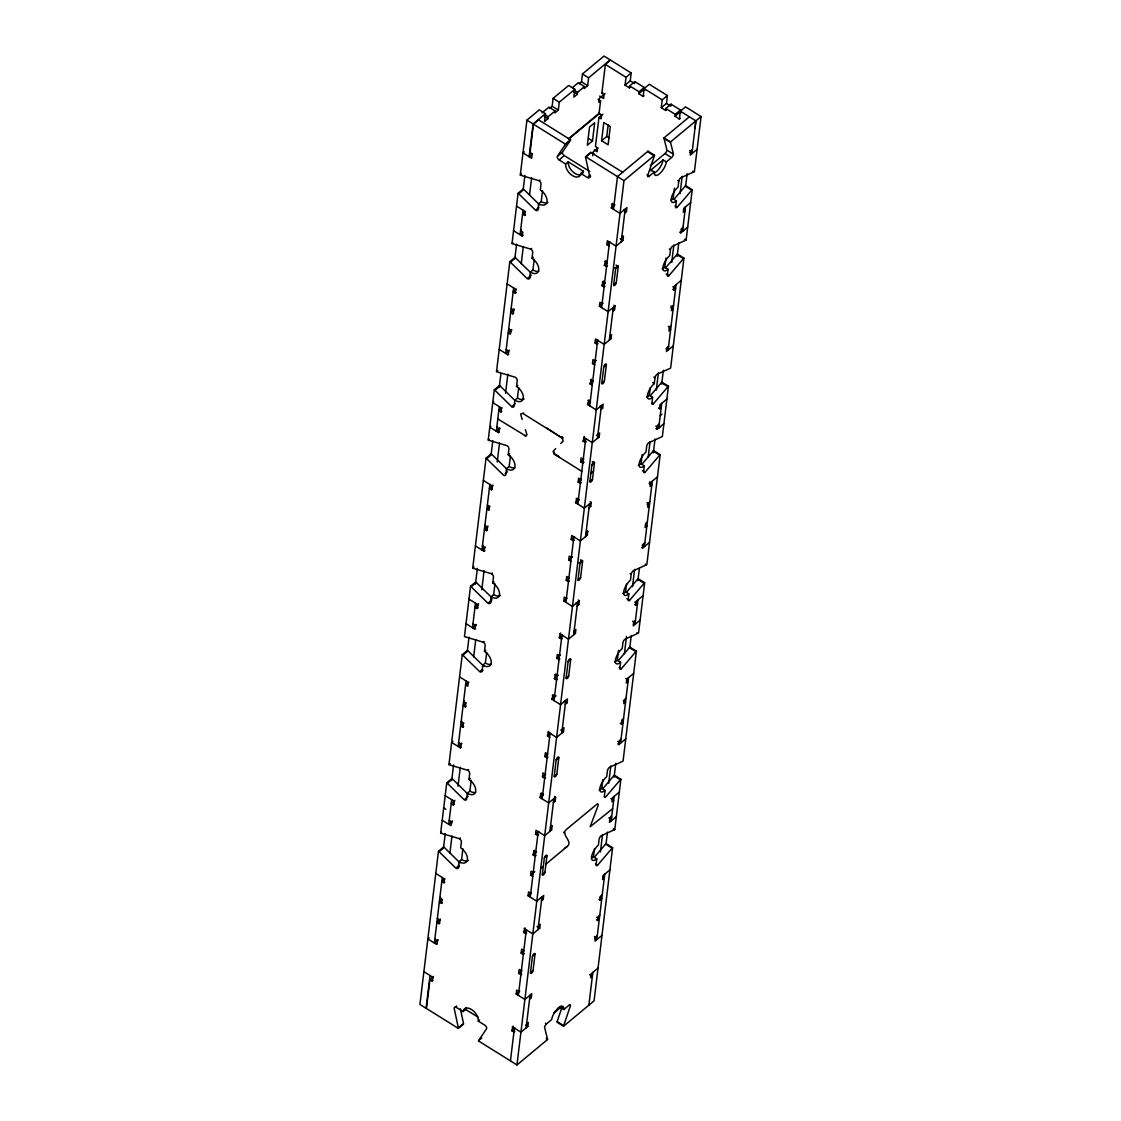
<?xml version="1.0" encoding="UTF-8"?>
<svg xmlns="http://www.w3.org/2000/svg" width="1121" height="1121" viewBox="0 0 1121 1121"><rect width="100%" height="100%" fill="white"/><g stroke="black" fill="none" stroke-linecap="round" stroke-linejoin="round"><path stroke-width="1.5" d="M525.371 429.651L526.968 434.696L525.917 436.069L497.78 418.96M545.927 864.137L567.184 846.467C573.686 841.479 559.954 834.374 566.455 829.4L597.591 803.673L598.32 804.962L590.164 826.738L612.669 808.661M460.016 862.834L444.252 847.42A2.788 1.653 50.3 0 0 443.636 846.958L438.465 851.259L419.927 1004.43L426.078 1008.269L430.044 975.522M438.465 851.259A2.788 1.653 50.3 0 1 439.082 851.722L455.883 868.158A2.788 1.653 50.3 0 0 458.293 867.556L459.007 861.657A9.753 5.773 50.3 0 0 467.443 859.513A9.753 5.773 50.3 0 0 460.675 847.896L461.39 842.011A2.788 1.653 50.3 0 0 459.456 838.69L441.31 833.323A2.788 1.653 50.3 0 1 440.665 833.015L446.747 782.836L451.917 778.535A2.788 1.653 50.3 0 1 452.534 778.997L468.298 794.411M446.747 782.836A2.788 1.653 50.3 0 1 447.349 783.299L464.164 799.735A2.788 1.653 50.3 0 0 466.574 799.133L467.289 793.234A9.753 5.773 50.3 0 0 475.724 791.104A9.753 5.773 50.3 0 0 468.956 779.473L469.671 773.588A2.788 1.653 50.3 0 0 467.737 770.267L449.577 764.9A2.788 1.653 50.3 0 1 448.946 764.592L462.244 654.748L467.429 650.432A2.788 1.653 50.3 0 1 468.032 650.909L483.796 666.322M492.077 597.899L476.313 582.486A2.788 1.653 50.3 0 0 475.696 582.023L470.526 586.325L464.458 636.504A2.788 1.653 50.3 0 0 465.089 636.798L483.235 642.179A2.788 1.653 50.3 0 1 485.169 645.486L484.454 651.385A9.753 5.773 50.3 0 1 491.236 663.001A9.753 5.773 50.3 0 1 482.787 665.145L482.086 671.045A2.788 1.653 50.3 0 1 479.676 671.647L462.861 655.21A2.788 1.653 50.3 0 0 462.244 654.748M470.526 586.325A2.788 1.653 50.3 0 1 471.142 586.787L487.943 603.224A2.788 1.653 50.3 0 0 490.353 602.622L491.068 596.722A9.753 5.773 50.3 0 0 499.504 594.592A9.753 5.773 50.3 0 0 492.736 582.962L493.45 577.077A2.788 1.653 50.3 0 0 491.516 573.756L473.37 568.389A2.788 1.653 50.3 0 1 472.726 568.081L486.024 458.223L491.208 453.921A2.788 1.653 50.3 0 1 491.811 454.397L507.575 469.811M486.024 458.223A2.788 1.653 50.3 0 1 486.64 458.699L503.455 475.136A2.788 1.653 50.3 0 0 505.739 474.954L506.58 468.634A9.753 5.773 50.3 0 0 515.015 466.504A9.753 5.773 50.3 0 0 508.247 454.888L508.948 448.54A2.788 1.653 50.3 0 0 507.014 445.654L488.868 440.287A2.788 1.653 50.3 0 1 488.238 439.993L494.305 389.814L499.49 385.498A2.788 1.653 50.3 0 1 500.092 385.974L514.805 400.351M494.305 389.814A2.788 1.653 50.3 0 1 494.922 390.276L511.737 406.713A2.788 1.653 50.3 0 0 514.147 406.11L514.847 400.211A9.753 5.773 50.3 0 0 523.297 398.067A9.753 5.773 50.3 0 0 516.515 386.451L517.229 380.565A2.788 1.653 50.3 0 0 515.296 377.245L497.149 371.878A2.788 1.653 50.3 0 1 496.519 371.569L509.803 261.711L514.987 257.41A2.788 1.653 50.3 0 1 515.59 257.886L530.303 272.263L529.644 278.008A2.788 1.653 50.3 0 1 527.234 278.625L510.419 262.188A2.788 1.653 50.3 0 0 509.803 261.711M534.241 259.273L532.937 269.965L530.359 272.123A9.753 5.773 50.3 0 0 538.795 269.979A9.753 5.773 50.3 0 0 532.013 258.362L532.727 252.463A2.788 1.653 50.3 0 0 530.794 249.142L512.647 243.775A2.788 1.653 50.3 0 1 512.017 243.481L518.084 193.302L523.269 188.987A2.788 1.653 50.3 0 1 523.871 189.463L539.635 204.877M518.084 193.302A2.788 1.653 50.3 0 1 518.701 193.765L535.516 210.202A2.788 1.653 50.3 0 0 537.926 209.599L538.64 203.7A9.753 5.773 50.3 0 0 547.076 201.556A9.753 5.773 50.3 0 0 540.294 189.939L541.009 184.04A2.788 1.653 50.3 0 0 539.075 180.733L520.929 175.352A2.788 1.653 50.3 0 1 520.298 175.058L526.94 120.129L539.313 109.844L545.465 113.683L544.512 121.544L547.973 118.672L548.197 116.71L555.105 110.979L548.954 107.14L542.046 112.871M443.566 847.546L445.247 833.688M451.693 780.482L453.571 764.886M467.345 651.035L469.026 637.176M475.472 583.971L477.35 568.375M491.124 454.523L492.806 440.665M499.251 387.446L500.919 373.587M514.917 258.012L516.585 244.154M523.241 189.211L524.908 175.352M545.465 113.683L533.092 123.969L529.126 156.716L532.587 153.857M433.168 976.994L429.932 979.684L426.442 1008.494L458.363 1028.405L463.548 1024.104A2.788 1.653 50.3 0 0 463.519 1023.487L460.367 1008.76M442.305 877.491L434.373 942.999L437.821 940.127M451.707 799.707L448.736 824.271L452.197 821.399M466.084 680.979L458.153 746.488L461.6 743.615M475.486 603.196L472.516 627.76L475.977 624.887M489.863 484.468L481.932 549.977L485.379 547.104M499.279 406.685L496.295 431.249L499.756 428.376M513.642 287.957L505.711 353.451L508.009 351.546M523.059 210.173L520.088 234.737L522.386 232.818M524.278 151.811L522.975 152.876L531.662 158.299L532.139 154.376L529.967 153.017L533.456 124.193L538.64 119.891L570.547 139.789A2.788 1.653 50.3 0 1 570.393 140.293L562.364 152.302L558.048 155.889M429.932 979.684L432.103 981.029L433.449 976.391M429.147 937.857L427.858 938.936L436.545 944.344L437.877 939.706M440.105 919.668L436.868 922.359L439.04 923.718L440.385 919.066M442.066 899.28A2.088 0.827 -58.1 0 0 441.912 899.897L439.32 902.055L441.506 903.414L441.968 899.476L439.796 898.131L440.665 897.403M444.841 878.906L441.828 881.414L444 882.773L444.477 878.85L435.775 873.427M452.253 820.978L450.908 825.631L442.22 820.208M454.467 800.94L451.231 803.631L453.402 804.99L454.748 800.338M452.926 741.345L451.637 742.424L460.325 747.833L461.67 743.195M463.884 723.157L460.647 725.848L462.819 727.207L463.295 723.269L461.123 721.924L461.992 721.195M465.846 702.769A2.088 0.827 -58.1 0 0 465.691 703.385L463.113 705.543L465.285 706.903L465.761 702.965L463.59 701.606L464.444 700.891M466 623.696L474.687 629.105L476.033 624.467M478.247 604.429L475.024 607.12L477.196 608.479L478.527 603.827M475.416 545.899L484.104 551.322L484.58 547.398L482.408 546.039L483.277 545.324M487.453 526.828L484.426 529.336L486.598 530.695L487.943 526.043M492.623 485.701L489.387 488.392L491.559 489.751L492.89 485.099M490.816 426.316L489.779 427.185L498.467 432.594L499.812 427.956M502.04 407.918L498.803 410.608L500.975 411.968L501.451 408.03L492.75 402.621L493.786 401.752M499.195 349.388L507.883 354.811L509.228 350.158M511.722 329.532L510.377 334.184L508.205 332.825L511.442 330.135M513.768 309.004A2.088 0.827 -58.1 0 0 513.264 310.363L510.672 312.521L512.843 313.866L514.175 309.228M516.403 289.19L513.166 291.88L515.338 293.24L515.814 289.302L507.126 283.893M513.558 230.674L522.26 236.083L522.736 232.159L520.55 230.8L521.419 230.085M525.595 211.589L522.582 214.097L524.754 215.456L525.231 211.519L516.543 206.11M449.871 853.347L451.973 836.028M457.999 786.269L460.297 767.212M473.665 656.836L475.752 639.516M481.778 589.758L484.076 570.701M497.234 462.048L499.532 442.991M505.557 393.247L507.855 374.19M521.223 263.813L523.311 246.48M529.546 194.998L531.648 177.679M549.865 108.148L552.163 106.229L553.115 98.368L568.655 85.462L574.807 89.302L573.854 97.163L577.301 94.29L577.539 92.328L584.447 86.583L578.296 82.744L572.537 87.522M459.007 861.657L461.6 859.499L462.903 848.807M467.289 793.234L469.881 791.09L471.17 780.384M482.787 665.145L485.379 662.987L486.682 652.296M491.068 596.722L493.66 594.564L494.964 583.873M506.58 468.634L509.158 466.476L510.419 456.093M514.847 400.211L517.44 398.053L518.701 387.67M538.64 203.7L541.219 201.542L542.522 190.85M555.105 110.979L554.867 112.941L558.328 110.068L559.267 102.207L574.807 89.302M579.207 83.753L581.505 81.847L582.458 73.986L604.037 56.05L610.188 59.889L588.609 77.825L587.656 85.686L584.209 88.545L584.447 86.583M592.491 140.938L594.705 122.693L589.52 126.995L587.32 145.24L592.491 140.938L588.581 138.5M592.771 155.763L593.247 151.825L597.843 148M598.11 99.335L600.576 100.876L599.062 113.319L568.361 138.836M602.832 114.244L598.95 117.481L595.447 146.459L597.619 147.818L597.143 151.741L594.242 149.948M599.665 96.084L603.588 98.522L604.051 94.598L601.879 93.239L605.368 64.415L610.553 60.114L631.193 72.991L630.24 80.852L625.056 85.154L629.399 87.858L630.268 87.144M601.585 140.742L603.799 122.497L610.314 126.575L608.1 144.805L601.585 140.742L606.769 136.44L608.171 124.837M625.056 85.154L626.008 77.293L631.193 72.991M514.805 1031.348L513.936 1032.063L511.765 1030.703L513.11 1026.065M529.602 999.077L531.326 997.634L531.802 993.71L524.894 999.442L516.206 994.033L516.683 990.095L518.855 991.454L519.71 990.74M521.741 974.037L520.873 974.752L518.701 973.392L519.177 969.469L521.349 970.814M524.194 953.719L523.325 954.447L521.153 953.088L521.629 949.151L523.801 950.51M526.688 933.092L525.833 933.807L523.661 932.448L524.992 927.81M541.485 900.822L543.209 899.378L543.685 895.455L536.791 901.186L528.089 895.777L528.566 891.84L530.737 893.199M532.769 876.496L530.597 875.137L531.06 871.213L533.246 872.558L534.535 871.479M536.09 855.463L535.221 856.192L533.05 854.833L534.381 850.18M538.584 834.837L537.716 835.551L535.544 834.192L536.02 830.269L544.708 835.691L551.616 829.946L552.093 826.023L551 825.336M554.489 796.513L555.582 797.199L548.673 802.93L539.986 797.507L541.317 792.869M545.521 777.512L544.652 778.24L542.48 776.881L542.956 772.944L545.128 774.303M547.973 757.207L547.118 757.922L544.932 756.577L545.409 752.639L547.58 753.999M549.612 737.296L547.44 735.937L548.772 731.298M565.264 704.31L566.988 702.867L567.464 698.944L560.57 704.675L551.868 699.252L553.214 694.614M557.403 679.256L556.548 679.985L554.377 678.625L555.708 673.973M559.869 658.952L559.001 659.666L556.829 658.321L557.305 654.384L559.477 655.743L560.346 655.028M562.364 638.325L561.495 639.04L559.323 637.681L560.668 633.043M578.268 600.001L579.361 600.688L572.453 606.419L563.765 600.996L564.241 597.073L566.413 598.432M569.3 581L568.431 581.729L566.259 580.37L566.736 576.432L568.908 577.791M570.897 561.411L568.725 560.066L569.202 556.128L571.374 557.487L572.228 556.773M574.246 540.07L573.392 540.784L571.22 539.425L571.696 535.502L580.384 540.911L587.292 535.179L587.754 531.242L586.675 530.569M590.164 501.746L591.243 502.432L584.349 508.163L575.662 502.74L576.993 498.102M581.182 482.745L580.328 483.473L578.156 482.114L578.632 478.177L580.804 479.536M584.083 462.09L582.78 463.155L580.608 461.81L581.084 457.872L583.256 459.232M586.143 441.814L585.274 442.529L583.102 441.17L584.447 436.517M600.94 409.529L602.664 408.1L603.14 404.177L596.232 409.908L587.544 404.485L588.889 399.847M592.21 385.204L590.038 383.858L591.384 379.206M594.676 364.9L592.505 363.554L592.981 359.617L595.153 360.976L596.008 360.261M598.025 343.558L597.171 344.273L594.999 342.914L595.475 338.99L604.163 344.399L611.071 338.668L611.548 334.731L609.81 336.174M613.944 305.234L615.037 305.921L608.128 311.652L599.441 306.229L599.917 302.306L602.089 303.651L602.944 302.936M604.962 286.233L604.107 286.948L601.935 285.603L603.266 280.951M607.428 265.929L606.559 266.644L604.387 265.299L605.732 260.647M609.053 246.017L606.881 244.658L607.358 240.735L616.06 246.144L622.954 240.412L623.43 236.475L622.351 235.802M624.719 213.018L626.443 211.589L626.919 207.651L620.011 213.396L611.323 207.974L612.669 203.335M510.447 1060.886L514.413 1028.139M518.378 995.378L526.31 929.884M530.261 897.122L538.192 831.628M542.158 798.867L550.089 733.358M554.04 700.611L561.971 635.103M565.937 602.355L573.868 536.847M577.833 504.1L585.751 438.591M589.716 405.844L597.647 340.336M601.613 307.588L609.53 242.08M613.495 209.333L617.461 176.586L647.994 151.195L654.51 155.258A2.788 1.093 -58.1 0 1 654.37 155.889L647.602 175.745A2.788 1.093 -58.1 0 0 649.087 176.277L654.272 171.961A9.753 3.839 -58.1 0 0 659.47 173.825A9.753 3.839 -58.1 0 0 666.35 161.928L671.521 157.627A2.788 1.093 -58.1 0 0 673.483 154.222L670.54 142.451A2.788 1.093 -58.1 0 1 670.54 141.947L701.073 116.57L685.506 106.859L680.321 111.161L695.889 120.872L691.937 153.619L689.765 152.26M629.399 87.858L629.638 85.897L634.822 81.595L644.239 87.466L643.16 96.434L638.816 93.73L639.054 91.768L644.239 87.466M634.64 83.066L634.822 81.595M458.363 1028.405A2.788 1.653 50.3 0 0 458.335 1027.789L454.131 1008.157A2.788 1.653 50.3 0 1 456.541 1007.541L463.057 1011.604A9.753 5.773 50.3 0 1 471.493 1009.475A9.753 5.773 50.3 0 1 478.275 1021.091L484.79 1025.155A2.788 1.653 50.3 0 1 486.724 1028.475L478.695 1040.47A2.788 1.653 50.3 0 0 478.527 1040.975L516.963 1064.95L623.977 180.649L654.51 155.258M530.457 972.734L532.433 956.353A2.088 0.827 -58.1 0 1 533.904 953.803A2.088 0.827 -58.1 0 1 535.025 954.195L533.05 970.576A2.088 0.827 -58.1 0 1 531.578 973.126A2.088 0.827 -58.1 0 1 530.457 972.734L533.05 970.576M542.34 874.478L544.33 858.097A2.088 0.827 -58.1 0 1 545.801 855.547A2.088 0.827 -58.1 0 1 546.922 855.94L544.932 872.32A2.088 0.827 -58.1 0 1 543.461 874.87A2.088 0.827 -58.1 0 1 542.34 874.478L544.932 872.32M554.236 776.222L556.212 759.842A2.088 0.827 -58.1 0 1 557.683 757.292A2.088 0.827 -58.1 0 1 558.804 757.684L556.829 774.065A2.088 0.827 -58.1 0 1 555.357 776.615A2.088 0.827 -58.1 0 1 554.236 776.222L556.829 774.065M566.133 677.967L568.109 661.586A2.088 0.827 -58.1 0 1 569.58 659.036A2.088 0.827 -58.1 0 1 570.701 659.428L568.711 675.809A2.088 0.827 -58.1 0 1 567.24 678.359A2.088 0.827 -58.1 0 1 566.133 677.967L568.711 675.809M578.016 579.711L579.991 563.331A2.088 0.827 -58.1 0 1 581.477 560.78A2.088 0.827 -58.1 0 1 582.584 561.173L580.608 577.553A2.088 0.827 -58.1 0 1 579.137 580.103A2.088 0.827 -58.1 0 1 578.016 579.711L580.608 577.553M589.912 481.455L591.888 465.075A2.088 0.827 -58.1 0 1 593.359 462.525A2.088 0.827 -58.1 0 1 594.48 462.917L592.491 479.298A2.088 0.827 -58.1 0 1 591.019 481.848A2.088 0.827 -58.1 0 1 589.912 481.455L592.491 479.298M601.795 383.186L603.785 366.819A2.088 0.827 -58.1 0 1 605.256 364.269A2.088 0.827 -58.1 0 1 606.363 364.661L604.387 381.042A2.088 0.827 -58.1 0 1 602.916 383.592A2.088 0.827 -58.1 0 1 601.795 383.186L604.387 381.042M613.691 284.93L615.667 268.564A2.088 0.827 -58.1 0 1 617.139 266.013A2.088 0.827 -58.1 0 1 618.26 266.406L616.27 282.786A2.088 0.827 -58.1 0 1 614.798 285.337A2.088 0.827 -58.1 0 1 613.691 284.93L616.27 282.786M526.113 1027.901L530.065 995.14M537.996 929.631L541.961 896.884M549.893 831.376L553.858 798.628M561.775 733.12L565.741 700.373M573.672 634.864L577.637 602.117M585.554 536.609L589.52 503.861M597.451 438.353L601.417 405.606M609.334 340.097L613.299 307.35M621.23 241.842L625.196 209.095M512.241 1026.78L520.929 1032.203L527.837 1026.458L528.313 1022.534L526.59 1023.963M524.124 928.524L532.825 933.947L539.719 928.202L540.196 924.279L538.472 925.708M553.382 802.566L555.105 801.123L555.582 797.199M547.917 732.013L556.605 737.436L563.499 731.691L563.975 727.767L562.252 729.196M559.799 633.757L568.487 639.166L575.395 633.435L575.872 629.498L574.148 630.941M577.161 606.041L578.884 604.611L579.361 600.688M589.043 507.785L590.767 506.356L591.243 502.432M583.579 437.246L592.266 442.655L599.175 436.924L599.651 432.986L597.927 434.43M612.823 311.274L614.56 309.844L615.037 305.921M666.477 109.718L665.608 110.447L661.264 107.728L662.217 99.867L667.401 95.565L649.297 84.271L644.113 88.573L662.217 99.867M665.608 110.447L665.846 108.471L671.031 104.169L680.447 110.04L679.368 119.022L675.024 116.304L675.262 114.342L680.447 110.04M661.264 107.728L666.449 103.426L667.401 95.565M671.031 104.169L670.792 106.131L666.449 103.426M591.58 858.055A9.753 3.839 -58.1 0 0 593.499 856.808L594.452 848.947M599.006 789.941A9.753 3.839 -58.1 0 0 601.781 788.385L602.832 779.684M614.504 661.852A9.753 3.839 -58.1 0 0 617.279 660.297L618.484 650.348M622.786 593.429A9.753 3.839 -58.1 0 0 625.56 591.874L626.485 584.223M638.283 465.341A9.753 3.839 -58.1 0 0 641.058 463.786L642.165 454.608M646.565 396.918A9.753 3.839 -58.1 0 0 649.339 395.363L650.264 387.712M662.063 268.83A9.753 3.839 -58.1 0 0 664.837 267.26L665.958 258.096M671.199 200.099A9.753 3.839 -58.1 0 0 673.118 198.851L674.422 188.146M593.499 856.808L596.764 858.84L596.05 864.725A2.788 1.093 -58.1 0 0 597.535 865.258L612.094 848.177A2.788 1.093 -58.1 0 1 612.598 847.686L606.083 843.623A2.788 1.093 -58.1 0 0 605.578 844.113L594.13 857.537M601.781 788.385L605.046 790.417L604.317 796.709A2.788 1.093 -58.1 0 0 605.816 796.835L620.375 779.768A2.788 1.093 -58.1 0 1 620.88 779.263L614.364 775.2A2.788 1.093 -58.1 0 0 613.86 775.704L602.93 788.511M617.279 660.297L620.544 662.329L619.829 668.214A2.788 1.093 -58.1 0 0 621.314 668.747L635.873 651.665A2.774 1.093 -58.1 0 1 636.378 651.175L629.862 647.111A2.774 1.093 -58.1 0 0 629.357 647.602L618.442 660.409M625.56 591.874L628.825 593.906L628.11 599.805A2.788 1.093 -58.1 0 0 629.596 600.324L644.155 583.256A2.788 1.093 -58.1 0 1 644.659 582.752L638.143 578.688A2.788 1.093 -58.1 0 0 637.639 579.179L626.723 592M642.221 463.898L653.137 451.09A2.788 1.093 -58.1 0 1 653.641 450.6L660.157 454.664L646.859 564.508A2.788 1.093 -58.1 0 1 646.383 564.844L633.155 570.855A2.788 1.093 -58.1 0 0 631.193 574.246L630.478 580.146A9.753 3.839 -58.1 0 0 623.612 592.042A9.753 3.839 -58.1 0 0 628.825 593.906M641.058 463.786L644.323 465.818L643.608 471.703A2.788 1.093 -58.1 0 0 645.093 472.235L659.652 455.154A2.788 1.093 -58.1 0 1 660.157 454.664M649.339 395.363L652.604 397.395L651.89 403.28A2.788 1.093 -58.1 0 0 653.375 403.812L667.934 386.731A2.774 1.093 -58.1 0 1 668.438 386.241L661.922 382.177A2.774 1.093 -58.1 0 0 661.418 382.667L650.502 395.489M652.604 397.395A9.753 3.839 -58.1 0 1 647.392 395.531A9.753 3.839 -58.1 0 1 654.272 383.634L654.972 377.735A2.788 1.093 -58.1 0 1 656.948 374.344L670.162 368.333A2.788 1.093 -58.1 0 0 670.638 367.996L683.936 258.152L677.42 254.089A2.774 1.093 -58.1 0 0 676.916 254.579L665.482 268.003M664.837 267.26L668.102 269.306L667.387 275.191A2.788 1.093 -58.1 0 0 668.873 275.724L683.432 258.643A2.774 1.093 -58.1 0 1 683.936 258.152M674.282 198.963L685.197 186.156A2.774 1.093 -58.1 0 1 685.702 185.666L692.218 189.729L686.15 239.908A2.774 1.093 -58.1 0 1 685.66 240.244L672.446 246.242A2.788 1.093 -58.1 0 0 670.484 249.647L669.769 255.546A9.753 3.839 -58.1 0 0 662.889 267.443A9.753 3.839 -58.1 0 0 668.102 269.306M673.118 198.851L676.383 200.883L675.669 206.768A2.788 1.093 -58.1 0 0 677.154 207.301L691.713 190.22A2.774 1.093 -58.1 0 1 692.218 189.729M701.073 116.57L694.431 171.485A2.774 1.093 -58.1 0 1 693.941 171.821L680.727 177.833A2.788 1.093 -58.1 0 0 678.765 181.224L678.051 187.123A9.753 3.839 -58.1 0 0 671.171 199.02A9.753 3.839 -58.1 0 0 676.383 200.883M600.408 851.988L602.509 834.669M608.731 783.187L610.833 765.867M624.397 653.753L626.499 636.42M632.51 586.675L634.612 569.356M648.176 457.242L650.068 441.646M656.303 390.164L658.391 372.845M671.745 262.454L673.847 245.135M680.083 193.653L682.171 176.333M606.013 844.225L607.47 832.104M614.126 777.147L615.793 763.289M629.792 647.714L631.249 635.593M637.905 580.636L639.376 568.515M653.361 452.926L655.028 439.068M661.684 384.125L663.366 370.266M677.14 256.415L678.822 242.556M685.674 185.89L687.145 173.755M597.283 935.741L595.559 937.17L595.083 941.108L601.991 935.362M596.498 919.795L597.577 920.467L598.054 916.544L599.777 915.1M598.95 899.49L600.043 900.163L600.506 896.24L602.243 894.796M610.567 816.34L611.646 817.013L609.922 818.442L609.446 822.38L616.354 816.634M617.783 743.91L618.862 744.596L619.338 740.659L621.062 739.229M620.277 723.283L621.356 723.956L621.833 720.032L623.556 718.589M633.687 673.357L626.793 679.088L626.317 683.025L628.04 681.582L626.947 680.909M635.439 620.502L633.701 621.931L633.225 625.868L640.133 620.123M634.64 604.555L635.733 605.228L636.21 601.304L643.104 595.559M641.562 547.398L642.641 548.085L643.118 544.147L644.841 542.718M649.802 501.774L648.078 503.217L647.602 507.14L649.325 505.711L647.153 504.352M657.481 476.831L650.572 482.576L650.096 486.5L651.819 485.071L649.101 483.375M655.925 428.67L657.018 429.357L657.481 425.42L659.218 423.99M658.419 408.044L659.512 408.717L659.989 404.793L666.883 399.048M671.129 325.566L669.391 327.01L668.915 330.933L670.652 329.504L669.559 328.817M673.581 305.262L671.857 306.692L671.381 310.629L673.104 309.2L670.933 307.841M672.796 289.316L673.875 289.989L674.352 286.065L681.26 280.32M679.704 232.159L680.797 232.846L681.274 228.908L682.997 227.479M692.4 149.696L690.676 151.125L690.2 155.062L697.108 149.317M695.02 128.074L695.889 120.872M588.875 1005.173L592.841 972.425M604.737 874.17L596.806 939.664L594.634 938.319M611.169 820.95L614.154 796.386M628.517 677.659L620.586 743.153L617.699 741.345M634.962 624.439L637.933 599.875M652.296 481.147L644.365 546.642L642.193 545.296M655.841 426.12L658.742 427.914L661.712 403.35M676.075 284.636L668.144 350.13L665.972 348.785M685.492 206.839L682.521 231.402L684.244 229.973M612.598 847.686L594.06 1000.871L563.527 1026.247L557.011 1022.184A2.788 1.093 -58.1 0 1 557.151 1021.567L562.224 1006.672M596.764 858.84A9.753 3.839 -58.1 0 1 591.552 856.976A9.753 3.839 -58.1 0 1 598.418 845.08L599.132 839.181A2.788 1.093 -58.1 0 1 601.094 835.79L614.322 829.778A2.788 1.093 -58.1 0 0 614.798 829.442L620.88 779.263M636.378 651.175L623.08 761.033A2.788 1.093 -58.1 0 1 622.603 761.355L609.376 767.367A2.788 1.093 -58.1 0 0 607.512 770.295L606.699 776.657A9.753 3.839 -58.1 0 0 599.833 788.553A9.753 3.839 -58.1 0 0 605.046 790.417M644.659 582.752L638.578 632.931A2.788 1.093 -58.1 0 1 638.101 633.267L624.887 639.278A2.788 1.093 -58.1 0 0 622.912 642.669L622.211 648.569A9.753 3.839 -58.1 0 0 615.331 660.465A9.753 3.839 -58.1 0 0 620.544 662.329M668.438 386.241L662.371 436.419A2.788 1.093 -58.1 0 1 661.88 436.756L648.667 442.767A2.788 1.093 -58.1 0 0 646.705 446.158L645.99 452.057A9.753 3.839 -58.1 0 0 639.11 463.954A9.753 3.839 -58.1 0 0 644.323 465.818M555.666 448.54L553.087 451.441L554.573 454.327L581.785 471.352M569.356 1005.103L570.435 1005.775L563.667 1025.631A2.788 1.093 -58.1 0 0 563.527 1026.247M558.258 456.135L553.76 453.43L553.886 451.875M570.547 139.789L565.376 144.105A2.788 1.653 50.3 0 1 565.222 144.609L557.179 156.604A2.788 1.653 50.3 0 0 559.113 159.925L565.643 163.988A9.753 5.773 50.3 0 0 572.411 175.605A9.753 5.773 50.3 0 0 580.846 173.475L583.438 171.317L568.221 161.83L565.643 163.988M560.682 443.566L563.19 441.071L562.224 438.199L546.838 428.054M529.967 153.017L530.836 152.302M601.879 93.239L602.748 92.525M605.074 93.603L599.315 98.382L598.852 102.305L600.576 100.876M520.298 175.058L521.587 173.979M568.725 139.06L599.427 113.543M565.222 144.609L569.538 141.022M559.113 159.925L563.429 156.337M638.816 93.73L644 89.428L645.079 90.1M518.701 193.765L523.017 190.178M539.075 180.733L539.944 180.005M643.16 96.434L644.029 95.719M580.846 173.475L587.362 177.538A2.788 1.653 50.3 0 0 589.772 176.922L585.568 157.29A2.788 1.653 50.3 0 1 585.54 156.674L590.725 152.372L622.645 172.27M586.423 156.576L590.739 152.988A2.788 1.653 50.3 0 1 590.725 152.372M524.754 215.456L525.609 214.742M536.37 209.487L538.963 207.329M537.926 209.599L538.781 208.87M588.231 176.81L590.389 175.03M589.772 176.922L590.641 176.207M512.017 243.481L512.872 242.753M522.26 236.083L523.115 235.368M675.024 116.304L680.209 112.002L681.288 112.689M679.368 119.022L680.237 118.308M510.419 262.188L514.735 258.601M650.418 165.684L665.005 153.563A2.788 1.093 -58.1 0 0 666.967 150.158L664.024 138.387A2.788 1.093 -58.1 0 1 664.024 137.883L689.373 116.808M530.794 249.142L531.662 248.428M532.013 258.362L533.316 257.284M650.951 170.995A9.753 3.839 -58.1 0 1 651.007 169.93L663.086 159.897L666.35 161.928M614.84 204.681L613.972 205.395L611.8 204.05M611.323 207.974L614.56 205.283M528.089 277.91L531.326 275.22M529.644 278.008L530.499 277.293M515.338 293.24L516.206 292.525M512.843 313.866L513.698 313.151M606.881 244.658L610.118 241.968M621.707 237.918L623.43 236.475M604.387 265.299L606.979 263.141M690.662 202.537L683.768 208.282L683.292 212.205L685.015 210.776L683.922 210.089M507.883 354.811L508.752 354.096M496.519 371.569L497.808 370.49M601.935 285.603L605.172 282.912M680.797 232.846L687.691 227.101M495.776 389.562L500.092 385.974M599.441 306.229L602.678 303.539M516.515 386.451L517.818 385.372M500.975 411.968L501.83 411.253M511.737 406.713L515.184 403.84M594.999 342.914L598.236 340.224M497.64 426.597L496.771 427.311L498.943 428.67M488.238 439.993L489.092 439.264M498.467 432.594L499.335 431.879M522.176 419.562L520.606 414.069L523.647 413.018M673.875 289.989L675.599 288.559L672.88 286.864M592.505 363.554L595.952 360.682M486.64 458.699L490.956 455.112M603.785 366.819L606.363 364.661M524.558 435.649L526.127 435.509M590.038 383.858L593.275 381.168M508.233 454.874L509.551 453.809M587.544 404.485L590.571 401.977M505.179 473.707L507.477 471.787M491.559 489.751L492.413 489.036M668.62 346.207L666.897 347.636L666.42 351.574L673.329 345.829M562.434 437.246L561.789 437.793L561.971 436.91L561.327 437.456L523.003 413.551M562.224 438.199L562.868 437.666L562.602 438.675M583.102 441.17L586.129 438.661M486.598 530.695L487.467 529.981M580.608 461.81L583.845 459.12M484.104 551.322L484.973 550.607M659.512 408.717L661.236 407.287L660.143 406.615M591.888 465.075L594.48 462.917L592.308 461.572M472.726 568.081L474.029 567.002M578.156 482.114L581.393 479.424M590.893 473.258L593.485 471.114M660.227 415.639L661.951 414.21M657.018 429.357L663.912 423.612M658.742 427.914L660.465 426.484M471.142 586.787L475.458 583.2M579.165 499.448L578.31 500.176L576.124 498.817M575.662 502.74L578.884 500.05M491.516 573.756L492.385 573.027M492.736 582.962L494.039 581.897M477.196 608.479L478.05 607.764M488.812 602.509L492.049 599.819M490.353 602.622L491.222 601.907M571.22 539.425L574.456 536.735M586.031 532.685L587.754 531.242M474.687 629.105L475.556 628.391M568.725 560.066L572.172 557.193M462.861 655.21L467.177 651.623M483.235 642.179L484.104 641.45M566.259 580.37L569.286 577.861M484.454 651.385L485.757 650.306M647.335 522.078L645.612 523.521L645.135 527.445L646.873 526.015L645.78 525.329M563.765 600.996L567.002 598.306M480.531 670.933L482.689 669.139M482.086 671.045L482.941 670.316M468.844 682.213L465.607 684.903L467.779 686.262L468.256 682.339L459.568 676.916M642.641 548.085L649.549 542.34M465.285 706.903L466.14 706.174M559.323 637.681L562.56 634.99M462.819 727.207L463.688 726.492M556.829 658.321L559.421 656.163M460.325 747.833L461.193 747.118M635.733 605.228L637.457 603.799L634.738 602.103M568.109 661.586L570.701 659.428M448.946 764.592L450.25 763.513M558.314 674.968L557.025 676.047L554.853 674.688M554.377 678.625L557.613 675.935M447.349 783.299L451.665 779.712M555.385 695.959L554.517 696.687L552.345 695.328M551.868 699.252L555.974 695.847M467.737 770.267L468.592 769.552M468.956 779.473L470.245 778.408M453.402 804.99L454.271 804.275M465.033 799.021L468.27 796.33M547.44 735.937L550.677 733.246M440.665 833.015L441.534 832.3M544.932 756.577L547.524 754.419M439.082 851.722L443.398 848.135M626.022 698.285L624.299 699.728L623.822 703.652L625.546 702.222L623.374 700.863M459.456 838.69L460.325 837.962M556.212 759.842L558.804 757.684M542.48 776.881L545.717 774.191M621.356 723.956L623.08 722.527L622.001 721.854M543.489 794.214L542.634 794.943L540.462 793.584M539.986 797.507L543.223 794.831M456.751 867.444L459.344 865.286M458.293 867.556L459.162 866.827M444 882.773L444.855 882.059M618.862 744.596L625.77 738.851M441.506 903.414L442.361 902.699M535.544 834.192L538.781 831.502M550.369 827.452L552.093 826.023M439.04 923.718L439.908 923.003M536.553 851.54L535.698 852.254L533.526 850.895M533.05 854.833L536.286 852.142M619.324 792.071L612.416 797.816L611.954 801.739L613.677 800.31L610.959 798.614M436.545 944.344L437.414 943.63M544.33 858.097L546.922 855.94M530.597 875.137L534.689 871.732M540.742 868.439L542.69 866.827M528.089 895.777L531.326 893.087M432.103 981.029L432.972 980.315M523.661 932.448L526.674 929.94M609.908 869.868L603.014 875.599L602.538 879.537L604.261 878.093L603.168 877.421M455 1007.443L456.723 1005.999M521.153 953.088L523.745 950.93M463.057 1011.604L465.649 1009.461A9.753 5.773 50.3 0 1 466.336 1007.485M532.433 956.353L535.025 954.195M600.043 900.163L601.767 898.734L599.595 897.375M518.701 973.392L521.938 970.702M458.335 1027.789L462.651 1024.202M597.577 920.467L599.301 919.038L596.596 917.342M478.275 1021.091L479.564 1020.012M516.206 994.033L519.443 991.342M479.55 1039.756L481.708 1037.962M478.527 1040.975L479.396 1040.26M511.765 1030.703L515.001 1028.013M598.025 968.124L591.117 973.855L590.641 977.792L592.364 976.349L589.66 974.653M553.802 1013.09L560.514 1007.513A9.753 3.839 -58.1 0 0 560.57 1006.448M516.963 1064.95L547.496 1039.573A2.788 1.093 -58.1 0 0 547.496 1039.069L544.554 1027.298A2.788 1.093 -58.1 0 1 546.516 1023.893L551.686 1019.592A9.753 3.839 -58.1 0 1 558.566 1007.695A9.753 3.839 -58.1 0 1 563.779 1009.545L568.95 1005.243A2.788 1.093 -58.1 0 1 570.435 1005.775M564.409 848.401L567.184 846.467M554.138 453.907L558.931 456.653M605.368 64.415L626.008 77.293M630.24 80.852L634.584 83.557M629.638 85.897L639.054 91.768M665.846 108.471L675.262 114.342M582.458 73.986L588.609 77.825M581.505 81.847L587.656 85.686M689.597 150.452L690.676 151.125M664.024 137.883L670.54 141.947M664.024 138.387L669.461 141.764M575.087 90.787L577.539 92.328M573.616 91.992L577.301 94.29M668.06 150.831L673.483 154.222M665.005 153.563L670.442 156.94M692.862 171.135L693.941 171.821M598.698 113.095L601.599 114.903L601.122 118.826L598.95 117.481M648.947 152.498L653.291 155.202M553.115 98.368L559.267 102.207M677.673 180.551L678.765 181.224M606.769 136.44L609.376 138.065M685.197 186.156L690.634 189.547M552.163 106.229L558.328 110.068M651.007 169.93L654.272 171.961M646.915 174.918L649.087 176.277M544.512 114.412L548.197 116.71M544.274 116.374L547.973 118.672M591.888 152.694L594.494 154.32M674.982 205.956L677.154 207.301M526.94 120.129L533.092 123.969M533.456 124.193L565.376 144.105M585.54 156.674L623.977 180.649M589.716 171.471L564.297 155.623A2.788 1.653 50.3 0 1 562.364 152.302M685.057 239.235L686.15 239.908M684.581 239.558L685.66 240.244M623.724 209.893L626.443 211.589M669.391 248.974L670.484 249.647M676.916 254.579L682.353 257.97M620.235 238.717L622.954 240.412M666.154 274.028L668.873 275.724M616.088 265.06L618.26 266.406L615.667 268.564L614.364 267.751M604.864 261.361L607.036 262.72M670.764 306.019L671.857 306.692M602.411 281.665L604.583 283.024M668.312 326.323L669.391 327.01M613.467 309.172L614.56 309.844M609.978 337.996L611.071 338.668M653.893 377.062L654.972 377.735M661.418 382.667L666.841 386.058M652.632 382.625L654.272 383.634M511.148 308.583L513.32 309.942M652.282 403.14L653.375 403.812M508.682 328.887L510.854 330.247M590.515 379.921L592.687 381.28M599.945 406.405L602.664 408.1M506.188 349.528L508.359 350.887M588.021 400.561L590.192 401.921M653.137 451.09L658.573 454.481M596.456 435.228L599.175 436.924M642.375 470.54L645.093 472.235M649.479 481.904L650.572 482.576M646.985 502.53L648.078 503.217M589.688 505.683L590.767 506.356M645.29 564.171L646.383 564.844M586.199 534.507L587.292 535.179M483.347 480.405L492.035 485.827M630.114 573.574L631.193 574.246M637.639 579.179L643.062 582.57M580.412 559.827L582.584 561.173L579.991 563.331L578.688 562.518M487.369 505.095L489.541 506.454L489.064 510.391L486.892 509.032L489.471 506.874A2.088 0.827 -58.1 0 1 489.639 506.258M626.877 598.642L629.596 600.324M484.903 525.413L487.075 526.758M632.622 621.258L633.701 621.931M637.008 632.58L638.101 633.267M576.166 602.916L578.884 604.611M629.357 647.602L634.78 650.993M574.302 632.762L575.395 633.435M619.142 667.401L621.314 668.747M625.7 678.415L626.793 679.088M468.97 599.132L477.672 604.541M472.992 623.822L475.164 625.182M564.283 701.171L566.988 702.867M560.794 729.995L563.499 731.691M614.939 776.377L620.375 779.768M608.843 817.77L609.922 818.442M613.719 828.769L614.798 829.442M613.229 829.106L614.322 829.778M554.012 800.45L555.105 801.123M458.629 742.55L460.801 743.91M605.578 844.113L611.001 847.504M564.494 832.707L563.681 832.188L564.466 833.099M550.523 829.274L551.616 829.946M595.363 863.913L597.535 865.258M445.191 795.644L453.879 801.067M443.706 807.919L445.878 809.278M449.213 820.334L451.385 821.693M540.49 897.683L543.209 899.378M594.466 936.497L595.559 937.17M537.015 926.507L539.719 928.202M437.344 918.435L439.516 919.781M560.514 1007.513L563.779 1009.545M530.233 996.961L531.326 997.634M434.85 939.062L437.022 940.421M557.151 1021.567L562.574 1024.958M545.423 1023.221L546.516 1023.893M525.665 1025.098L527.837 1026.458M546.417 1038.396L547.496 1039.069M546.417 1038.887L547.496 1039.573M423.892 971.683L432.58 977.106M465.649 1009.461L478.331 1017.364M663.086 159.897A9.753 3.839 -58.1 0 1 653.865 173.223M647.994 151.195A2.788 1.093 -58.1 0 1 647.854 151.825M514.777 467.821A9.753 5.773 50.3 0 1 509.158 466.476M491.25 664.263A9.753 5.773 50.3 0 1 485.379 662.987M500.4 595.419A9.753 5.773 50.3 0 1 493.66 594.564M468.34 860.353A9.753 5.773 50.3 0 1 461.6 859.499M475.738 792.351A9.753 5.773 50.3 0 1 469.881 791.09M524.138 398.936A9.753 5.773 50.3 0 1 517.454 398.067M581.323 174.54A9.753 5.773 50.3 0 1 572.579 171.541A9.753 5.773 50.3 0 1 568.221 161.83M583.438 171.317A9.753 5.773 50.3 0 1 582.752 173.293M538.809 271.24A9.753 5.773 50.3 0 1 532.937 269.965M547.973 202.397A9.753 5.773 50.3 0 1 541.219 201.542"/></g></svg>
